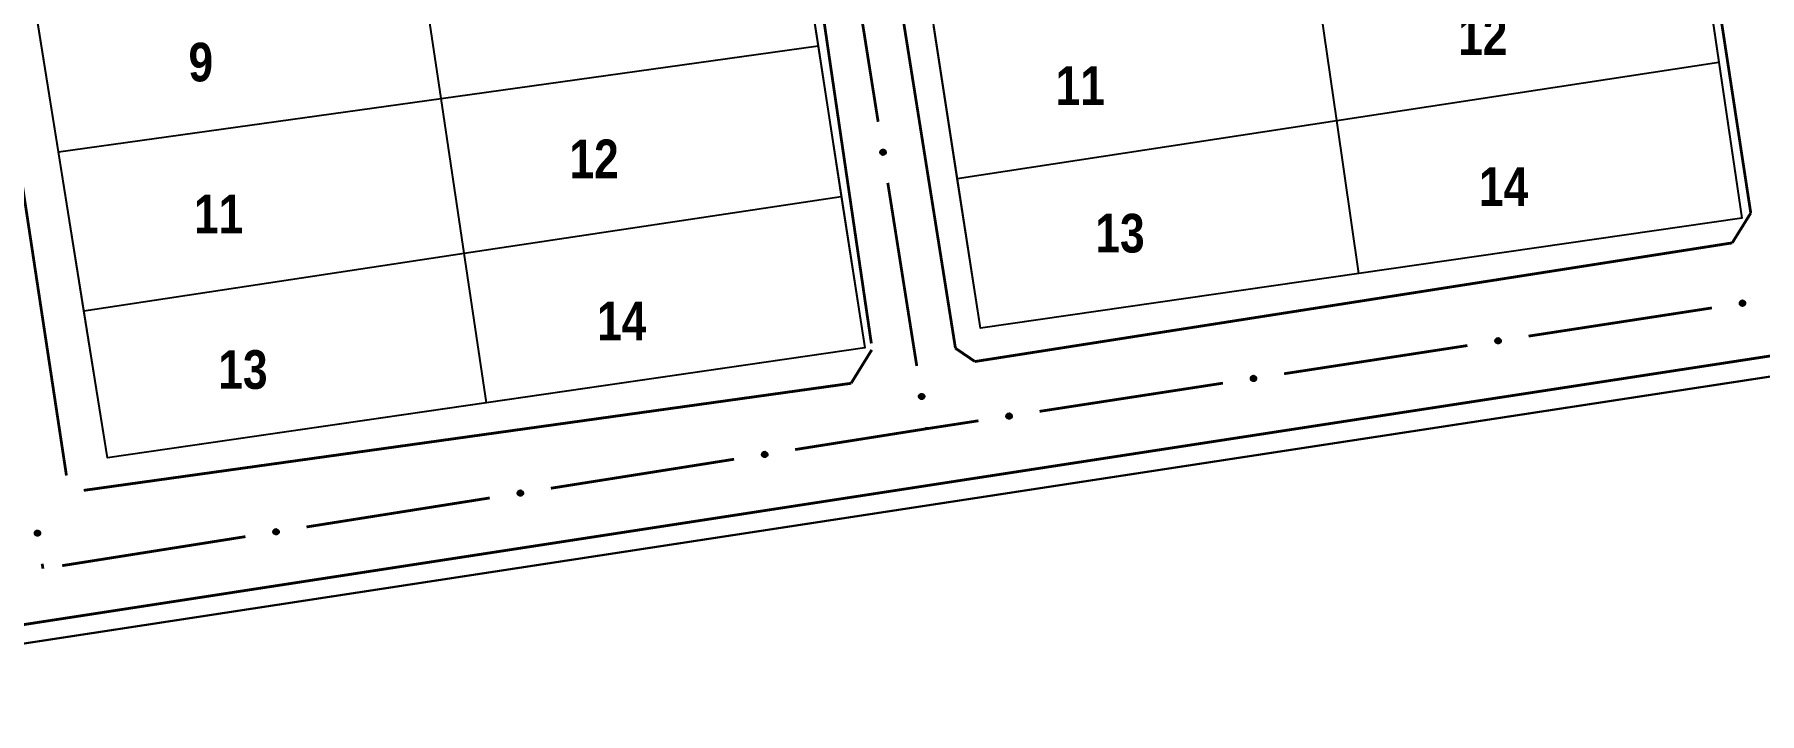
# Model space of a CAD drawing. Extents: x 203591 to 208218, y 4854879 to 4857795.
# Drawn here: x 205159.2 to 205270.8, y 4855303.1 to 4855347.1 of the extents above; entities that cross this region are included whole.
import ezdxf
from ezdxf.enums import TextEntityAlignment as Align

# ---------------------------------------------------------------- set-up
doc = ezdxf.new("R2010")
doc.units = 0
doc.header["$LTSCALE"] = 1.5
doc.header["$MEASUREMENT"] = 0
for name, color, linetype in [('CD-MALHA-LOTES', 40, 'CONTINUOUS'), ('RU-QUADRAS', 210, 'CONTINUOUS'), ('SV-EIXO-RUA-PAV', 20, 'CONTINUOUS'), ('SV-RUA-PAVIM-S-GUIA-C-GUIA', 7, 'CONTINUOUS'), ('Th_NmrPorta', 7, 'CONTINUOUS')]:
    doc.layers.add(name, color=color, linetype=linetype)
doc.styles.get("Standard").update_dxf_attribs({"font": 'swisscbo.ttf'})

msp = doc.modelspace()

# ---------------------------------------------------------------- linework, layer by layer
at = {"layer": 'CD-MALHA-LOTES', "linetype": 'Continuous', "flags": 128}
for points in [[(205208.41, 4855356), (205209.9, 4855346.35)], [(205266.71, 4855355.16), (205268.17, 4855345.3)], [(205185.52, 4855342.95), (205184.08, 4855352.61)], [(205243.45, 4855341.52), (205242.04, 4855351.37)], [(205160.77, 4855339.49), (205159.23, 4855349.15)], [(205218.91, 4855337.76), (205217.4, 4855347.59)], [(205185.52, 4855342.95), (205209.9, 4855346.35)], [(205209.9, 4855346.35), (205211.4, 4855336.61)], [(205243.45, 4855341.52), (205268.17, 4855345.3)], [(205268.17, 4855345.3), (205269.66, 4855335.2)], [(205160.77, 4855339.49), (205185.52, 4855342.95)], [(205187.01, 4855332.93), (205185.52, 4855342.95)], [(205218.91, 4855337.76), (205243.45, 4855341.52)], [(205244.87, 4855331.62), (205243.45, 4855341.52)], [(205162.42, 4855329.21), (205160.77, 4855339.49)], [(205220.4, 4855328.09), (205218.91, 4855337.76)], [(205187.01, 4855332.93), (205211.4, 4855336.61)], [(205211.4, 4855336.61), (205212.92, 4855326.8)], [(205269.66, 4855335.2), (205244.87, 4855331.62)], [(205336.35, 4855334.88), (204671.74, 4855233.19)], [(205162.42, 4855329.21), (205187.01, 4855332.93)], [(205188.45, 4855323.25), (205187.01, 4855332.93)], [(205244.87, 4855331.62), (205220.4, 4855328.09)], [(205163.94, 4855319.69), (205162.42, 4855329.21)], [(205212.92, 4855326.8), (205188.45, 4855323.25)], [(205188.45, 4855323.25), (205163.94, 4855319.69)]]:
    msp.add_lwpolyline(points, dxfattribs=at)
at = {"layer": 'RU-QUADRAS', "color": 6, "linetype": 'Continuous'}
for points in [[(205209.72, 4855397.5), (205259.41, 4855404.61), (205269.66, 4855335.2), (205220.4, 4855328.09)], [(205152.98, 4855388.17), (205202.24, 4855395.86), (205212.92, 4855326.8), (205163.94, 4855319.69)]]:
    msp.add_lwpolyline(points, close=True, dxfattribs=at)
msp.add_lwpolyline([(204671.74, 4855233.19), (205349.53, 4855336.89), (205371.1, 4855089.17), (205374.06, 4855058.83), (205373.76, 4855056.38, -0.2098970509), (205368.65, 4855051.04, -0.101494221), (205355.18, 4855045.65), (205311.87, 4855038.63), (205310.88, 4855041.34), (205273.01, 4855035.5), (205273.43, 4855033.22), (205000.47, 4854990.15), (205000.49, 4854989.01), (204989.08, 4854987.74), (204988.92, 4854989.2), (204842.03, 4854964.17), (204815.26, 4855011.65), (204825.16, 4855013.03)], format="xyb", close=True, dxfattribs=at)
at = {"layer": 'SV-EIXO-RUA-PAV', "const_width": 0.18, "flags": 128}
for points in [[(205211.915434, 4855353.288836), (205213.789292, 4855341.436045)], [(205214.413911, 4855337.485115), (205216.28777, 4855325.632324)], [(205267.717688, 4855329.389677), (205255.857444, 4855327.56358)], [(205251.90403, 4855326.95488), (205240.043787, 4855325.128783)], [(205236.090373, 4855324.520083), (205224.230129, 4855322.693986)], [(205216.93, 4855321.57), (205208.422357, 4855320.221518)], [(205216.912389, 4855321.681393), (205216.93, 4855321.57)], [(205217.311654, 4855321.628762), (205216.93, 4855321.57)], [(205220.276715, 4855322.085286), (205217.311654, 4855321.628762)], [(205204.471676, 4855319.595325), (205192.619632, 4855317.716747)], [(205188.668951, 4855317.090554), (205176.816907, 4855315.211976)], [(205172.866226, 4855314.585783), (205161.014182, 4855312.707205)], [(205159.720294, 4855312.829708), (205159.77, 4855312.51)]]:
    msp.add_lwpolyline(points, dxfattribs=at)
at = {"layer": 'SV-EIXO-RUA-PAV', "flags": 128}
for points in [[(205214.187895, 4855339.619687), (205214.227859, 4855339.591492), (205214.256439, 4855339.559087), (205214.272498, 4855339.525199), (205214.27888, 4855339.491553), (205214.281533, 4855339.456396), (205214.276387, 4855339.420361), (205214.261816, 4855339.38163), (205214.233814, 4855339.341343), (205214.198694, 4855339.314247), (205214.166313, 4855339.296725), (205214.131612, 4855339.28805), (205214.097415, 4855339.286046), (205214.06016, 4855339.292629), (205214.021055, 4855339.307778), (205213.981226, 4855339.336916), (205213.953424, 4855339.368877), (205213.938752, 4855339.402063), (205213.930252, 4855339.437004), (205213.927974, 4855339.472929), (205213.933229, 4855339.508273), (205213.948553, 4855339.547619), (205213.977833, 4855339.586549), (205214.009394, 4855339.614642), (205214.042365, 4855339.629776), (205214.076953, 4855339.63737), (205214.112183, 4855339.640459), (205214.148622, 4855339.636795), (205214.187895, 4855339.619687)], [(205269.853153, 4855329.607093), (205269.824797, 4855329.567244), (205269.792278, 4855329.538794), (205269.758325, 4855329.522872), (205269.724654, 4855329.516625), (205269.689486, 4855329.514114), (205269.653472, 4855329.519405), (205269.6148, 4855329.534132), (205269.574627, 4855329.562297), (205269.547672, 4855329.597525), (205269.530281, 4855329.629976), (205269.521746, 4855329.664712), (205269.519879, 4855329.698916), (205269.526612, 4855329.736145), (205269.541919, 4855329.775189), (205269.571217, 4855329.8149), (205269.603289, 4855329.842572), (205269.636534, 4855329.857111), (205269.671509, 4855329.865471), (205269.707443, 4855329.867604), (205269.742766, 4855329.862206), (205269.78205, 4855329.846724), (205269.820861, 4855329.817287), (205269.848827, 4855329.785614), (205269.863828, 4855329.752582), (205269.871283, 4855329.717963), (205269.87423, 4855329.682721), (205269.870419, 4855329.646297), (205269.853153, 4855329.607093)], [(205254.039496, 4855327.172296), (205254.01114, 4855327.132447), (205253.97862, 4855327.103997), (205253.944668, 4855327.088075), (205253.910996, 4855327.081828), (205253.875829, 4855327.079317), (205253.839814, 4855327.084608), (205253.801143, 4855327.099335), (205253.760969, 4855327.1275), (205253.734014, 4855327.162728), (205253.716623, 4855327.195179), (205253.708088, 4855327.229915), (205253.706221, 4855327.264119), (205253.712955, 4855327.301348), (205253.728261, 4855327.340392), (205253.757559, 4855327.380103), (205253.789632, 4855327.407775), (205253.822877, 4855327.422314), (205253.857852, 4855327.430674), (205253.893786, 4855327.432807), (205253.929109, 4855327.427409), (205253.968392, 4855327.411927), (205254.007204, 4855327.38249), (205254.035169, 4855327.350817), (205254.050171, 4855327.317785), (205254.057625, 4855327.283166), (205254.060573, 4855327.247924), (205254.056761, 4855327.2115), (205254.039496, 4855327.172296)], [(205238.225838, 4855324.737499), (205238.197482, 4855324.69765), (205238.164963, 4855324.6692), (205238.13101, 4855324.653278), (205238.097339, 4855324.647031), (205238.062171, 4855324.64452), (205238.026157, 4855324.649811), (205237.987485, 4855324.664538), (205237.947312, 4855324.692703), (205237.920357, 4855324.727931), (205237.902966, 4855324.760382), (205237.894431, 4855324.795118), (205237.892564, 4855324.829322), (205237.899297, 4855324.866551), (205237.914604, 4855324.905595), (205237.943902, 4855324.945306), (205237.975974, 4855324.972978), (205238.009219, 4855324.987517), (205238.044194, 4855324.995877), (205238.080128, 4855324.99801), (205238.115451, 4855324.992612), (205238.154735, 4855324.97713), (205238.193546, 4855324.947693), (205238.221512, 4855324.91602), (205238.236513, 4855324.882988), (205238.243968, 4855324.848369), (205238.246915, 4855324.813127), (205238.243104, 4855324.776703), (205238.225838, 4855324.737499)], [(205216.686373, 4855323.815966), (205216.726336, 4855323.787771), (205216.754917, 4855323.755366), (205216.770976, 4855323.721478), (205216.777358, 4855323.687832), (205216.780011, 4855323.652675), (205216.774865, 4855323.616639), (205216.760294, 4855323.577909), (205216.732291, 4855323.537622), (205216.697172, 4855323.510525), (205216.664791, 4855323.493004), (205216.63009, 4855323.484329), (205216.595893, 4855323.482324), (205216.558638, 4855323.488907), (205216.519533, 4855323.504057), (205216.479704, 4855323.533195), (205216.451902, 4855323.565155), (205216.43723, 4855323.598341), (205216.42873, 4855323.633283), (205216.426452, 4855323.669208), (205216.431707, 4855323.704552), (205216.447031, 4855323.743897), (205216.476311, 4855323.782827), (205216.507871, 4855323.81092), (205216.540843, 4855323.826054), (205216.575431, 4855323.833649), (205216.610661, 4855323.836738), (205216.6471, 4855323.833073), (205216.686373, 4855323.815966)], [(205222.412181, 4855322.302702), (205222.383825, 4855322.262853), (205222.351305, 4855322.234403), (205222.317353, 4855322.218481), (205222.283681, 4855322.212234), (205222.248514, 4855322.209723), (205222.212499, 4855322.215014), (205222.173828, 4855322.229741), (205222.133654, 4855322.257906), (205222.106699, 4855322.293134), (205222.089308, 4855322.325585), (205222.080773, 4855322.360321), (205222.078906, 4855322.394525), (205222.08564, 4855322.431754), (205222.100946, 4855322.470798), (205222.130244, 4855322.510509), (205222.162317, 4855322.538181), (205222.195562, 4855322.55272), (205222.230537, 4855322.56108), (205222.266471, 4855322.563213), (205222.301794, 4855322.557815), (205222.341077, 4855322.542333), (205222.379889, 4855322.512896), (205222.407854, 4855322.481223), (205222.422856, 4855322.448191), (205222.43031, 4855322.413572), (205222.433258, 4855322.37833), (205222.429446, 4855322.341906), (205222.412181, 4855322.302702)], [(205206.606159, 4855319.822191), (205206.577979, 4855319.782217), (205206.545586, 4855319.753623), (205206.511704, 4855319.737551), (205206.478061, 4855319.731155), (205206.442905, 4855319.728489), (205206.406867, 4855319.73362), (205206.368131, 4855319.748176), (205206.327833, 4855319.776162), (205206.300722, 4855319.811271), (205206.283188, 4855319.843645), (205206.274499, 4855319.878343), (205206.272481, 4855319.912538), (205206.279049, 4855319.949796), (205206.294183, 4855319.988907), (205206.323305, 4855320.028748), (205206.355255, 4855320.056562), (205206.388435, 4855320.071248), (205206.423373, 4855320.079762), (205206.459297, 4855320.082054), (205206.494643, 4855320.076813), (205206.533995, 4855320.061505), (205206.572936, 4855320.03224), (205206.601042, 4855320.000691), (205206.616189, 4855319.967726), (205206.623797, 4855319.93314), (205206.626901, 4855319.897912), (205206.62325, 4855319.861471), (205206.606159, 4855319.822191)], [(205190.803434, 4855317.31742), (205190.775254, 4855317.277446), (205190.742861, 4855317.248852), (205190.708979, 4855317.23278), (205190.675336, 4855317.226384), (205190.64018, 4855317.223718), (205190.604142, 4855317.228849), (205190.565406, 4855317.243405), (205190.525108, 4855317.271391), (205190.497997, 4855317.3065), (205190.480463, 4855317.338874), (205190.471774, 4855317.373572), (205190.469756, 4855317.407767), (205190.476324, 4855317.445025), (205190.491458, 4855317.484137), (205190.52058, 4855317.523977), (205190.55253, 4855317.551791), (205190.58571, 4855317.566477), (205190.620648, 4855317.574991), (205190.656572, 4855317.577283), (205190.691918, 4855317.572042), (205190.73127, 4855317.556734), (205190.770211, 4855317.527469), (205190.798317, 4855317.49592), (205190.813464, 4855317.462955), (205190.821072, 4855317.428369), (205190.824175, 4855317.393141), (205190.820525, 4855317.3567), (205190.803434, 4855317.31742)], [(205159.499737, 4855314.964852), (205159.539627, 4855314.936554), (205159.568125, 4855314.904076), (205159.584097, 4855314.870147), (205159.590394, 4855314.836485), (205159.592956, 4855314.801321), (205159.587718, 4855314.765299), (205159.573048, 4855314.726606), (205159.544943, 4855314.686391), (205159.509754, 4855314.659384), (205159.477328, 4855314.641946), (205159.442605, 4855314.633359), (205159.408404, 4855314.631442), (205159.371165, 4855314.638121), (205159.332099, 4855314.65337), (205159.292345, 4855314.68261), (205159.264625, 4855314.714641), (205159.250038, 4855314.747865), (205159.241627, 4855314.782828), (205159.239441, 4855314.818758), (205159.244786, 4855314.854089), (205159.260211, 4855314.893395), (205159.28959, 4855314.93225), (205159.321222, 4855314.960262), (205159.354232, 4855314.975312), (205159.38884, 4855314.982818), (205159.424077, 4855314.985817), (205159.460507, 4855314.982059), (205159.499737, 4855314.964852)], [(205175.000708, 4855314.812649), (205174.972529, 4855314.772675), (205174.940136, 4855314.744081), (205174.906254, 4855314.728009), (205174.87261, 4855314.721613), (205174.837454, 4855314.718947), (205174.801417, 4855314.724079), (205174.762681, 4855314.738634), (205174.722382, 4855314.76662), (205174.695272, 4855314.801729), (205174.677738, 4855314.834103), (205174.669049, 4855314.868801), (205174.667031, 4855314.902997), (205174.673599, 4855314.940254), (205174.688733, 4855314.979366), (205174.717855, 4855315.019206), (205174.749804, 4855315.047021), (205174.782985, 4855315.061706), (205174.817922, 4855315.07022), (205174.853847, 4855315.072512), (205174.889193, 4855315.067271), (205174.928544, 4855315.051963), (205174.967486, 4855315.022698), (205174.995591, 4855314.991149), (205175.010739, 4855314.958184), (205175.018347, 4855314.923599), (205175.02145, 4855314.88837), (205175.0178, 4855314.851929), (205175.000708, 4855314.812649)]]:
    msp.add_lwpolyline(points, close=True, dxfattribs=at)
for points in [[(205213.927974, 4855339.472929), (205213.953424, 4855339.368877)], [(205213.931907, 4855339.486414), (205213.96584, 4855339.359157)], [(205213.933229, 4855339.508273), (205213.981226, 4855339.336916)], [(205213.944101, 4855339.522878), (205213.999471, 4855339.329937)], [(205213.948553, 4855339.547619), (205214.021055, 4855339.307778)], [(205213.965304, 4855339.56353), (205214.039627, 4855339.30313)], [(205213.977833, 4855339.586549), (205214.06016, 4855339.292629)], [(205213.992963, 4855339.598295), (205214.077013, 4855339.293845)], [(205214.009394, 4855339.614642), (205214.097415, 4855339.286046)], [(205214.025661, 4855339.618661), (205214.113547, 4855339.28995)], [(205214.042365, 4855339.629776), (205214.131612, 4855339.28805)], [(205214.059638, 4855339.63094), (205214.146107, 4855339.293716)], [(205214.076953, 4855339.63737), (205214.166313, 4855339.296725)], [(205214.096242, 4855339.635345), (205214.183488, 4855339.310678)], [(205214.112183, 4855339.640459), (205214.198694, 4855339.314247)], [(205214.131002, 4855339.633933), (205214.215973, 4855339.332391)], [(205214.148622, 4855339.636795), (205214.233814, 4855339.341343)], [(205214.166614, 4855339.62713), (205214.245406, 4855339.364674)], [(205214.187895, 4855339.619687), (205214.261816, 4855339.38163)], [(205214.20904, 4855339.603445), (205214.267531, 4855339.408234)], [(205214.227859, 4855339.591492), (205214.276387, 4855339.420361)], [(205214.244231, 4855339.57309), (205214.276603, 4855339.446968)], [(205214.256439, 4855339.559087), (205214.281533, 4855339.456396)], [(205269.848827, 4855329.785614), (205269.519879, 4855329.698916)], [(205269.863828, 4855329.752582), (205269.521746, 4855329.664712)], [(205269.85278, 4855329.76933), (205269.523719, 4855329.682769)], [(205269.820861, 4855329.817287), (205269.526612, 4855329.736145)], [(205269.864922, 4855329.735304), (205269.527353, 4855329.650194)], [(205269.832546, 4855329.80211), (205269.52776, 4855329.719287)], [(205269.871283, 4855329.717963), (205269.530281, 4855329.629976)], [(205269.797893, 4855329.829909), (205269.537196, 4855329.756636)], [(205269.78205, 4855329.846724), (205269.541919, 4855329.775189)], [(205269.86918, 4855329.698683), (205269.544164, 4855329.612745)], [(205269.87423, 4855329.682721), (205269.547672, 4855329.597525)], [(205269.757327, 4855329.851275), (205269.564165, 4855329.796684)], [(205269.867628, 4855329.663929), (205269.565747, 4855329.580173)], [(205269.742766, 4855329.862206), (205269.571217, 4855329.8149)], [(205269.870419, 4855329.646297), (205269.574627, 4855329.562297)], [(205269.720912, 4855329.863616), (205269.59352, 4855329.830196)], [(205269.860681, 4855329.628344), (205269.59791, 4855329.55061)], [(205269.707443, 4855329.867604), (205269.603289, 4855329.842572)], [(205269.853153, 4855329.607093), (205269.6148, 4855329.534132)], [(205269.836826, 4855329.586015), (205269.641381, 4855329.52831)], [(205269.824797, 4855329.567244), (205269.653472, 4855329.519405)], [(205269.806329, 4855329.550946), (205269.680078, 4855329.519082)], [(205269.792278, 4855329.538794), (205269.689486, 4855329.514114)], [(205254.035169, 4855327.350817), (205253.706221, 4855327.264119)], [(205254.050171, 4855327.317785), (205253.708088, 4855327.229915)], [(205254.039123, 4855327.334533), (205253.710061, 4855327.247972)], [(205254.007204, 4855327.38249), (205253.712955, 4855327.301348)], [(205254.051265, 4855327.300507), (205253.713696, 4855327.215397)], [(205254.018889, 4855327.367313), (205253.714103, 4855327.28449)], [(205254.057625, 4855327.283166), (205253.716623, 4855327.195179)], [(205253.984236, 4855327.395112), (205253.723539, 4855327.321839)], [(205253.968392, 4855327.411927), (205253.728261, 4855327.340392)], [(205254.055522, 4855327.263886), (205253.730507, 4855327.177948)], [(205254.060573, 4855327.247924), (205253.734014, 4855327.162728)], [(205253.94367, 4855327.416478), (205253.750507, 4855327.361887)], [(205254.05397, 4855327.229132), (205253.752089, 4855327.145376)], [(205253.929109, 4855327.427409), (205253.757559, 4855327.380103)], [(205254.056761, 4855327.2115), (205253.760969, 4855327.1275)], [(205253.907255, 4855327.428819), (205253.779862, 4855327.395399)], [(205254.047024, 4855327.193547), (205253.784253, 4855327.115813)], [(205253.893786, 4855327.432807), (205253.789632, 4855327.407775)], [(205254.039496, 4855327.172296), (205253.801143, 4855327.099335)], [(205254.023168, 4855327.151218), (205253.827724, 4855327.093513)], [(205254.01114, 4855327.132447), (205253.839814, 4855327.084608)], [(205253.992672, 4855327.116149), (205253.866421, 4855327.084285)], [(205253.97862, 4855327.103997), (205253.875829, 4855327.079317)], [(205238.221512, 4855324.91602), (205237.892564, 4855324.829322)], [(205238.193546, 4855324.947693), (205237.899297, 4855324.866551)], [(205238.205231, 4855324.932516), (205237.900445, 4855324.849693)], [(205238.170578, 4855324.960315), (205237.909881, 4855324.887042)], [(205238.154735, 4855324.97713), (205237.914604, 4855324.905595)], [(205238.130012, 4855324.981681), (205237.93685, 4855324.92709)], [(205238.115451, 4855324.992612), (205237.943902, 4855324.945306)], [(205238.093597, 4855324.994022), (205237.966205, 4855324.960602)], [(205238.080128, 4855324.99801), (205237.975974, 4855324.972978)], [(205216.491441, 4855323.794574), (205216.575491, 4855323.490124)], [(205216.507871, 4855323.81092), (205216.595893, 4855323.482324)], [(205216.524139, 4855323.814939), (205216.612025, 4855323.486229)], [(205216.540843, 4855323.826054), (205216.63009, 4855323.484329)], [(205216.558116, 4855323.827218), (205216.644585, 4855323.489995)], [(205216.575431, 4855323.833649), (205216.664791, 4855323.493004)], [(205216.59472, 4855323.831623), (205216.681966, 4855323.506957)], [(205216.610661, 4855323.836738), (205216.697172, 4855323.510525)], [(205216.62948, 4855323.830211), (205216.714451, 4855323.52867)], [(205216.6471, 4855323.833073), (205216.732291, 4855323.537622)], [(205216.665092, 4855323.823408), (205216.743884, 4855323.560953)], [(205216.686373, 4855323.815966), (205216.760294, 4855323.577909)], [(205216.707517, 4855323.799723), (205216.766008, 4855323.604513)], [(205216.726336, 4855323.787771), (205216.774865, 4855323.616639)], [(205238.236513, 4855324.882988), (205237.894431, 4855324.795118)], [(205238.225465, 4855324.899736), (205237.896404, 4855324.813175)], [(205238.237607, 4855324.86571), (205237.900038, 4855324.7806)], [(205238.243968, 4855324.848369), (205237.902966, 4855324.760382)], [(205238.241865, 4855324.829089), (205237.916849, 4855324.743151)], [(205238.246915, 4855324.813127), (205237.920357, 4855324.727931)], [(205238.240313, 4855324.794335), (205237.938432, 4855324.710579)], [(205238.243104, 4855324.776703), (205237.947312, 4855324.692703)], [(205238.233366, 4855324.75875), (205237.970595, 4855324.681016)], [(205238.225838, 4855324.737499), (205237.987485, 4855324.664538)], [(205238.209511, 4855324.716421), (205238.014066, 4855324.658716)], [(205238.197482, 4855324.69765), (205238.026157, 4855324.649811)], [(205238.179014, 4855324.681352), (205238.052763, 4855324.649488)], [(205238.164963, 4855324.6692), (205238.062171, 4855324.64452)], [(205216.426452, 4855323.669208), (205216.451902, 4855323.565155)], [(205216.430385, 4855323.682692), (205216.464318, 4855323.555436)], [(205216.431707, 4855323.704552), (205216.479704, 4855323.533195)], [(205216.442579, 4855323.719157), (205216.497948, 4855323.526216)], [(205216.447031, 4855323.743897), (205216.519533, 4855323.504057)], [(205216.463782, 4855323.759809), (205216.538105, 4855323.499409)], [(205216.476311, 4855323.782827), (205216.558638, 4855323.488907)], [(205216.742709, 4855323.769369), (205216.775081, 4855323.643247)], [(205216.754917, 4855323.755366), (205216.780011, 4855323.652675)], [(205222.407854, 4855322.481223), (205222.078906, 4855322.394525)], [(205222.422856, 4855322.448191), (205222.080773, 4855322.360321)], [(205222.411808, 4855322.464939), (205222.082746, 4855322.378378)], [(205222.379889, 4855322.512896), (205222.08564, 4855322.431754)], [(205222.42395, 4855322.430913), (205222.086381, 4855322.345803)], [(205222.391574, 4855322.497719), (205222.086788, 4855322.414896)], [(205222.43031, 4855322.413572), (205222.089308, 4855322.325585)], [(205222.356921, 4855322.525518), (205222.096224, 4855322.452245)], [(205222.341077, 4855322.542333), (205222.100946, 4855322.470798)], [(205222.428207, 4855322.394292), (205222.103192, 4855322.308354)], [(205222.433258, 4855322.37833), (205222.106699, 4855322.293134)], [(205222.316355, 4855322.546884), (205222.123192, 4855322.492293)], [(205222.426655, 4855322.359538), (205222.124774, 4855322.275782)], [(205222.301794, 4855322.557815), (205222.130244, 4855322.510509)], [(205222.429446, 4855322.341906), (205222.133654, 4855322.257906)], [(205222.27994, 4855322.559225), (205222.152547, 4855322.525805)], [(205222.419709, 4855322.323953), (205222.156938, 4855322.246219)], [(205222.266471, 4855322.563213), (205222.162317, 4855322.538181)], [(205222.412181, 4855322.302702), (205222.173828, 4855322.229741)], [(205222.395853, 4855322.281624), (205222.200409, 4855322.223919)], [(205222.383825, 4855322.262853), (205222.212499, 4855322.215014)], [(205222.365357, 4855322.246555), (205222.239106, 4855322.214691)], [(205222.351305, 4855322.234403), (205222.248514, 4855322.209723)], [(205206.601042, 4855320.000691), (205206.272481, 4855319.912538)], [(205206.616189, 4855319.967726), (205206.274499, 4855319.878343)], [(205206.605067, 4855319.984425), (205206.276392, 4855319.896408)], [(205206.572936, 4855320.03224), (205206.279049, 4855319.949796)], [(205206.61736, 4855319.950452), (205206.280171, 4855319.86385)], [(205206.584689, 4855320.017115), (205206.280272, 4855319.932944)], [(205206.623797, 4855319.93314), (205206.283188, 4855319.843645)], [(205206.549913, 4855320.04476), (205206.289543, 4855319.970334)], [(205206.533995, 4855320.061505), (205206.294183, 4855319.988907)], [(205206.62178, 4855319.913851), (205206.297148, 4855319.826476)], [(205206.626901, 4855319.897912), (205206.300722, 4855319.811271)], [(205206.509253, 4855320.065947), (205206.316334, 4855320.010501)], [(205206.620382, 4855319.87909), (205206.318874, 4855319.793999)], [(205206.494643, 4855320.076813), (205206.323305, 4855320.028748)], [(205206.62325, 4855319.861471), (205206.327833, 4855319.776162)], [(205206.472783, 4855320.078126), (205206.34554, 4855320.044143)], [(205206.613593, 4855319.843476), (205206.351168, 4855319.764579)], [(205206.459297, 4855320.082054), (205206.355255, 4855320.056562)], [(205206.606159, 4855319.822191), (205206.368131, 4855319.748176)], [(205206.589924, 4855319.80104), (205206.394737, 4855319.742472)], [(205206.577979, 4855319.782217), (205206.406867, 4855319.73362)], [(205206.559584, 4855319.765837), (205206.433475, 4855319.733415)], [(205206.545586, 4855319.753623), (205206.442905, 4855319.728489)], [(205190.798317, 4855317.49592), (205190.469756, 4855317.407767)], [(205190.813464, 4855317.462955), (205190.471774, 4855317.373572)], [(205190.802342, 4855317.479654), (205190.473667, 4855317.391637)], [(205190.770211, 4855317.527469), (205190.476324, 4855317.445025)], [(205190.814635, 4855317.445682), (205190.477446, 4855317.359079)], [(205190.781964, 4855317.512344), (205190.477547, 4855317.428173)], [(205190.821072, 4855317.428369), (205190.480463, 4855317.338874)], [(205190.747187, 4855317.539989), (205190.486818, 4855317.465563)], [(205190.73127, 4855317.556734), (205190.491458, 4855317.484137)], [(205190.819054, 4855317.40908), (205190.494422, 4855317.321705)], [(205190.824175, 4855317.393141), (205190.497997, 4855317.3065)], [(205190.706527, 4855317.561176), (205190.513608, 4855317.50573)], [(205190.817656, 4855317.37432), (205190.516149, 4855317.289228)], [(205190.691918, 4855317.572042), (205190.52058, 4855317.523977)], [(205190.820525, 4855317.3567), (205190.525108, 4855317.271391)], [(205190.670058, 4855317.573356), (205190.542815, 4855317.539372)], [(205190.810867, 4855317.338705), (205190.548443, 4855317.259808)], [(205190.656572, 4855317.577283), (205190.55253, 4855317.551791)], [(205190.803434, 4855317.31742), (205190.565406, 4855317.243405)], [(205190.787199, 4855317.29627), (205190.592012, 4855317.237701)], [(205190.775254, 4855317.277446), (205190.604142, 4855317.228849)], [(205190.756859, 4855317.261066), (205190.63075, 4855317.228644)], [(205190.742861, 4855317.248852), (205190.64018, 4855317.223718)], [(205159.255696, 4855314.868666), (205159.310571, 4855314.675584)], [(205159.260211, 4855314.893395), (205159.332099, 4855314.65337)], [(205159.277002, 4855314.909263), (205159.350659, 4855314.648675)], [(205159.28959, 4855314.93225), (205159.371165, 4855314.638121)], [(205159.30475, 4855314.943958), (205159.388021, 4855314.639294)], [(205159.321222, 4855314.960262), (205159.408404, 4855314.631442)], [(205159.3375, 4855314.96424), (205159.424545, 4855314.635306)], [(205159.354232, 4855314.975312), (205159.442605, 4855314.633359)], [(205159.371509, 4855314.976432), (205159.457114, 4855314.638989)], [(205159.38884, 4855314.982818), (205159.477328, 4855314.641946)], [(205159.408123, 4855314.980743), (205159.494539, 4855314.655854)], [(205159.424077, 4855314.985817), (205159.509754, 4855314.659384)], [(205159.442879, 4855314.979242), (205159.52708, 4855314.677485)], [(205159.460507, 4855314.982059), (205159.544943, 4855314.686391)], [(205159.478474, 4855314.972348), (205159.556595, 4855314.709692)], [(205159.499737, 4855314.964852), (205159.573048, 4855314.726606)], [(205159.520839, 4855314.948555), (205159.578831, 4855314.753195)], [(205159.539627, 4855314.936554), (205159.587718, 4855314.765299)], [(205159.555953, 4855314.91811), (205159.588002, 4855314.791906)], [(205159.568125, 4855314.904076), (205159.592956, 4855314.801321)], [(205174.995591, 4855314.991149), (205174.667031, 4855314.902997)], [(205175.010739, 4855314.958184), (205174.669049, 4855314.868801)], [(205174.999617, 4855314.974883), (205174.670942, 4855314.886867)], [(205174.967486, 4855315.022698), (205174.673599, 4855314.940254)], [(205175.011909, 4855314.940911), (205174.674721, 4855314.854308)], [(205174.979238, 4855315.007573), (205174.674822, 4855314.923402)], [(205175.018347, 4855314.923599), (205174.677738, 4855314.834103)], [(205174.944462, 4855315.035219), (205174.684092, 4855314.960792)], [(205174.928544, 4855315.051963), (205174.688733, 4855314.979366)], [(205175.016329, 4855314.904309), (205174.691697, 4855314.816934)], [(205175.02145, 4855314.88837), (205174.695272, 4855314.801729)], [(205174.903802, 4855315.056405), (205174.710883, 4855315.000959)], [(205175.014931, 4855314.869549), (205174.713424, 4855314.784457)], [(205174.889193, 4855315.067271), (205174.717855, 4855315.019206)], [(205174.867333, 4855315.068585), (205174.74009, 4855315.034601)], [(205174.853847, 4855315.072512), (205174.749804, 4855315.047021)], [(205159.239441, 4855314.818758), (205159.264625, 4855314.714641)], [(205159.243408, 4855314.832233), (205159.277016, 4855314.70489)], [(205159.244786, 4855314.854089), (205159.292345, 4855314.68261)], [(205175.0178, 4855314.851929), (205174.722382, 4855314.76662)], [(205175.008142, 4855314.833934), (205174.745718, 4855314.755037)], [(205175.000708, 4855314.812649), (205174.762681, 4855314.738634)], [(205174.984474, 4855314.791499), (205174.789287, 4855314.73293)], [(205174.972529, 4855314.772675), (205174.801417, 4855314.724079)], [(205174.954133, 4855314.756295), (205174.828025, 4855314.723873)], [(205174.940136, 4855314.744081), (205174.837454, 4855314.718947)]]:
    msp.add_lwpolyline(points, dxfattribs=at)
at = {"layer": 'SV-RUA-PAVIM-S-GUIA-C-GUIA', "const_width": 0.18, "flags": 128}
for points in [[(205207.65, 4855396.91), (205218.79, 4855326.78)], [(205150.79, 4855387.86), (205161.29, 4855318.54)], [(205270.23, 4855335.53), (205265.5, 4855366.45)], [(205213.35, 4855327.09), (205208.69, 4855358.83)], [(205269.03, 4855333.6), (205270.23, 4855335.53)], [(205220.05, 4855325.92), (205269.03, 4855333.6)], [(205244.75, 4855322.17), (205298.95, 4855330.5)], [(205212.04, 4855324.51), (205213.376878, 4855326.675)], [(205218.79, 4855326.78), (205220.05, 4855325.92)], [(205162.41, 4855317.58), (205212.04, 4855324.51)], [(205134.17, 4855305.14), (205244.75, 4855322.17)]]:
    msp.add_lwpolyline(points, dxfattribs=at)

# ---------------------------------------------------------------- texts
at = {"layer": 'Th_NmrPorta', "color": 1}
for s, p in [('12', (205251.304433, 4855347.017539)), ('9', (205169.185339, 4855345.303917)), ('11', (205225.271549, 4855343.780604)), ('12', (205193.824433, 4855339.037539)), ('14', (205252.654433, 4855337.247539)), ('11', (205169.545339, 4855335.463917)), ('13', (205227.841549, 4855334.230604)), ('14', (205195.614433, 4855328.547539)), ('13', (205171.115339, 4855325.403917))]:
    msp.add_text(s, height=2.5, dxfattribs=at).set_placement(p, align=Align.MIDDLE_LEFT)

doc.saveas('drawing.dxf')
